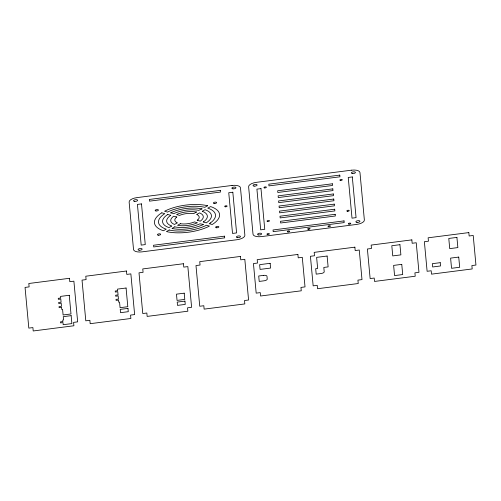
<?xml version="1.0" encoding="UTF-8"?>
<svg xmlns="http://www.w3.org/2000/svg" width="501" height="501" viewBox="0 0 501 501"><rect width="100%" height="100%" fill="white"/><g stroke="black" fill="none" stroke-linecap="round" stroke-linejoin="round"><path stroke-width="0.75" d="M176.797 216.996L176.195 217.472A12.312 5.104 -7.7 0 0 176.671 222.557L177.341 222.876L174.473 224.442A16.414 6.807 -7.7 0 1 173.709 216.188L176.797 216.996M197.814 219.858L197.212 220.334L200.306 221.141A16.414 6.807 -7.7 0 0 199.542 212.881L196.668 214.453L197.344 214.766A12.312 5.104 -7.7 0 1 197.814 219.858M161.81 212.825L160.414 213.708A32.828 13.615 -7.7 0 0 161.942 230.222L163.47 230.729L166.238 229.164L165.073 228.782A28.726 11.911 -7.7 0 1 163.739 214.328L164.798 213.658L161.81 212.825M167.791 214.491L167.058 214.948A24.618 10.208 -7.7 0 0 168.211 227.335L169 227.598L171.768 226.032L171.342 225.888A20.516 8.511 -7.7 0 1 170.384 215.568L170.778 215.317L167.791 214.491M203.625 221.761L203.237 222.006L206.224 222.839L206.951 222.381A24.618 10.208 -7.7 0 0 205.805 209.994L205.009 209.731L202.241 211.297L202.673 211.441A20.516 8.511 -7.7 0 1 203.625 221.761M210.276 223.001L209.211 223.671L212.205 224.504L213.601 223.621A32.828 13.615 -7.7 0 0 212.073 207.101L210.545 206.594L207.777 208.159L208.942 208.548A28.726 11.911 -7.7 0 1 210.276 223.001M196.486 212.029L193.68 213.62L192.703 213.476A12.312 5.104 -7.7 0 0 180.492 215.035L179.565 215.424L176.596 214.547A16.414 6.807 -7.7 0 1 196.417 212.017L196.486 212.029M202.022 208.898L198.772 210.351A20.516 8.511 -7.7 0 0 173.997 213.52L170.553 212.919L171.392 212.493A24.618 10.208 -7.7 0 1 201.126 208.692L202.022 208.898M207.558 205.767L204.79 207.333L203.475 207.032A28.726 11.911 -7.7 0 0 168.793 211.466L167.566 212.092L164.578 211.259L166.188 210.433A32.828 13.615 -7.7 0 1 205.83 205.366L207.558 205.767M169.225 229.997L166.457 231.562L168.186 231.957A32.828 13.615 -7.7 0 0 207.821 226.89L209.437 226.07L206.45 225.237L205.222 225.863A28.726 11.911 -7.7 0 1 170.534 230.297L169.225 229.997M174.755 226.865L171.993 228.431L172.889 228.638A24.618 10.208 -7.7 0 0 202.617 224.836L203.456 224.404L200.018 223.809A20.516 8.511 -7.7 0 1 175.244 226.972L174.755 226.865M180.329 223.703L177.592 225.312A16.414 6.807 -7.7 0 0 197.413 222.776L194.451 221.899L193.518 222.287A12.312 5.104 -7.7 0 1 181.312 223.847L180.329 223.703M232.032 185.458L136.961 197.613A8.204 3.401 -7.7 0 0 129.133 202.041L133.529 249.523A8.204 3.401 -7.7 0 0 141.983 251.871L237.054 239.716A8.204 3.401 -7.7 0 0 244.876 235.282L240.48 187.806A8.204 3.401 -7.7 0 0 232.032 185.458M351.514 170.183L256.449 182.333A8.204 3.401 -7.7 0 0 248.621 186.767L253.018 234.243A8.204 3.401 -7.7 0 0 261.472 236.597L356.543 224.442A8.204 3.401 -7.7 0 0 364.365 220.008L359.968 172.532A8.204 3.401 -7.7 0 0 351.514 170.183M220.296 190.386L149.323 199.461L149.48 201.158L220.453 192.083L220.296 190.386M339.784 175.112L268.805 184.186L268.968 185.884L339.941 176.809L339.784 175.112M141.495 203.894L137.424 204.414L141.194 245.108L145.265 244.588L141.495 203.894M232.821 192.221L228.75 192.741L232.52 233.435L236.591 232.915L232.821 192.221M260.983 188.62L256.913 189.14L260.683 229.834L264.753 229.314L260.983 188.62M352.309 176.941L348.239 177.46L352.009 218.16L356.073 217.641L352.309 176.941M332.351 183.786L277.654 190.775L277.811 192.472L332.507 185.476L332.351 183.786M332.821 188.871L278.124 195.86L278.28 197.557L332.977 190.568L332.821 188.871M333.297 193.956L278.594 200.951L278.756 202.648L333.453 195.653L333.297 193.956M333.766 199.041L279.07 206.036L279.226 207.733L333.923 200.738L333.766 199.041M334.236 204.132L279.539 211.121L279.696 212.819L334.392 205.83L334.236 204.132M334.706 209.218L280.009 216.213L280.165 217.904L334.862 210.915L334.706 209.218M335.175 214.303L280.479 221.298L280.635 222.995L335.332 216L335.175 214.303M224.536 236.171L153.556 245.246L153.719 246.937L224.692 237.869L224.536 236.171M344.024 220.897L273.045 229.965L273.202 231.662L344.181 222.588L344.024 220.897M69.501 278.293L28.807 283.497L29.121 286.885L25.05 287.411L28.82 328.105L32.891 327.585L33.204 330.973L73.897 325.769L73.584 322.381L77.655 321.861L73.885 281.167L69.814 281.687L69.501 278.293M126.477 271.01L85.784 276.214L86.097 279.602L82.026 280.122L85.796 320.822L89.867 320.302L90.18 323.69L130.874 318.486L130.561 315.098L134.631 314.578L130.861 273.878L126.791 274.404L126.477 271.01M183.454 263.726L142.76 268.931L143.073 272.319L139.002 272.838L142.772 313.538L146.843 313.019L147.156 316.407L187.85 311.202L187.537 307.814L191.607 307.295L187.837 266.595L183.773 267.114L183.454 263.726M240.43 256.443L199.736 261.647L200.049 265.035L195.979 265.555L199.749 306.249L203.819 305.729L204.132 309.123L244.826 303.919L244.513 300.531L248.584 300.011L244.814 259.311L240.749 259.831L240.43 256.443M297.901 254.445L257.201 259.65L257.514 263.044L253.443 263.564L256.186 293.135L260.251 292.615L260.57 296.003L301.264 290.805L300.951 287.411L305.021 286.891L302.285 257.32L298.214 257.84L297.901 254.445M354.877 247.162L314.177 252.366L314.49 255.76L310.42 256.28L313.163 285.852L317.227 285.332L317.546 288.72L358.24 283.522L357.927 280.128L361.998 279.608L359.261 250.037L355.19 250.556L354.877 247.162M411.853 239.879L371.153 245.083L371.466 248.477L367.396 248.997L370.139 278.569L374.209 278.049L374.523 281.437L415.216 276.233L414.903 272.845L418.974 272.325L416.237 242.753L412.166 243.273L411.853 239.879M468.83 232.596L428.13 237.8L428.443 241.188L424.372 241.714L427.115 271.285L431.186 270.765L431.499 274.153L472.192 268.949L471.879 265.561L475.95 265.042L473.213 235.47L469.143 235.99L468.83 232.596M399.942 244.695L391.807 245.74L392.746 255.911L400.888 254.871L399.942 244.695M456.918 237.411L448.783 238.451L449.723 248.628L457.864 247.588L456.918 237.411M270.139 263.313L259.643 264.66L260.082 269.406L270.584 268.066L270.139 263.313M327.115 256.03L316.619 257.376L317.647 268.461L315.693 268.711L316.194 274.141L321.078 273.515A3.282 1.359 -7.7 0 0 324.21 271.742L323.809 267.434L328.124 266.883L327.115 256.03M69.263 295.277L60.552 296.392L60.702 298.001L58.26 298.314L58.354 299.329L60.796 299.016L61.091 302.172L58.648 302.485L58.742 303.5L61.185 303.186L61.479 306.343L59.037 306.656L59.131 307.67L61.573 307.357L61.767 309.48L62.581 309.374L63.101 314.972L70.992 313.964L69.263 295.277M126.077 288.012L117.528 289.108L117.679 290.718L115.236 291.031L115.33 292.045L117.773 291.732L118.067 294.889L115.625 295.202L115.718 296.216L118.161 295.903L118.455 299.059L116.013 299.373L116.107 300.387L118.549 300.074L118.743 302.197L119.557 302.09L120.077 307.689L127.805 306.7L126.077 288.012M263.601 275.375L258.716 275.995L259.217 281.424L264.102 280.798A3.282 1.359 -7.7 0 0 267.233 279.026L266.983 276.314A3.282 1.359 -7.7 0 0 263.601 275.375M401.764 264.365L393.623 265.405L394.569 275.581L402.71 274.542L401.764 264.365M458.741 257.082L450.599 258.121L451.545 268.298L459.686 267.258L458.741 257.082M184.205 293.173L176.471 294.162L177.053 300.406L184.781 299.416L184.205 293.173M440.235 262.674L432.338 263.683L432.645 266.97L440.542 265.962L440.235 262.674M71.148 315.655L63.258 316.67L63.558 319.957L62.744 320.058L62.888 321.567L60.446 321.88L60.54 322.901L62.982 322.588L63.176 324.704L71.887 323.596L71.148 315.655M127.962 308.397L120.234 309.38L120.534 312.674L128.269 311.685L127.962 308.397M184.938 301.107L177.21 302.097L177.511 305.391L185.245 304.401L184.938 301.107M267.691 221.492A1.234 0.514 -7.7 0 0 269.482 220.816A1.234 0.514 -7.7 0 0 267.609 220.609A1.234 0.514 -7.7 0 0 267.691 221.492M340.486 180.441A1.234 0.514 -7.7 0 0 342.277 179.771A1.234 0.514 -7.7 0 0 340.404 179.565A1.234 0.514 -7.7 0 0 340.486 180.441M264.584 187.919A1.234 0.514 -7.7 0 0 266.375 187.242A1.234 0.514 -7.7 0 0 264.503 187.036A1.234 0.514 -7.7 0 0 264.584 187.919M347.456 211.29A1.234 0.514 -7.7 0 0 349.247 210.62A1.234 0.514 -7.7 0 0 347.375 210.414A1.234 0.514 -7.7 0 0 347.456 211.29M308.278 229.339A1.234 0.514 -7.7 0 0 310.069 228.669A1.234 0.514 -7.7 0 0 308.196 228.462A1.234 0.514 -7.7 0 0 308.278 229.339M287.931 231.944A1.234 0.514 -7.7 0 0 289.722 231.268A1.234 0.514 -7.7 0 0 287.85 231.061A1.234 0.514 -7.7 0 0 287.931 231.944M267.584 234.543A1.234 0.514 -7.7 0 0 269.375 233.867A1.234 0.514 -7.7 0 0 267.503 233.66A1.234 0.514 -7.7 0 0 267.584 234.543M352.447 173.553A2.054 0.852 -7.7 0 0 355.428 172.425A2.054 0.852 -7.7 0 0 352.309 172.081A2.054 0.852 -7.7 0 0 352.447 173.553M328.631 226.74A1.234 0.514 -7.7 0 0 330.422 226.064A1.234 0.514 -7.7 0 0 328.55 225.857A1.234 0.514 -7.7 0 0 328.631 226.74M348.978 224.141A1.234 0.514 -7.7 0 0 350.769 223.465A1.234 0.514 -7.7 0 0 348.896 223.258A1.234 0.514 -7.7 0 0 348.978 224.141M254.12 186.121A2.054 0.852 -7.7 0 0 257.107 184.994A2.054 0.852 -7.7 0 0 253.988 184.65A2.054 0.852 -7.7 0 0 254.12 186.121M356.969 222.388A2.054 0.852 -7.7 0 0 359.95 221.26A2.054 0.852 -7.7 0 0 356.831 220.916A2.054 0.852 -7.7 0 0 356.969 222.388M258.641 234.956A2.054 0.852 -7.7 0 0 261.628 233.829A2.054 0.852 -7.7 0 0 258.51 233.485A2.054 0.852 -7.7 0 0 258.641 234.956M214.221 203.512A1.641 0.683 -7.7 0 0 216.614 202.611A1.641 0.683 -7.7 0 0 214.115 202.335A1.641 0.683 -7.7 0 0 214.221 203.512M232.959 188.827A2.054 0.852 -7.7 0 0 235.946 187.7A2.054 0.852 -7.7 0 0 232.821 187.355A2.054 0.852 -7.7 0 0 232.959 188.827M156.024 210.952A1.641 0.683 -7.7 0 0 158.416 210.051A1.641 0.683 -7.7 0 0 155.917 209.775A1.641 0.683 -7.7 0 0 156.024 210.952M216.47 227.761A1.641 0.683 -7.7 0 0 218.856 226.859A1.641 0.683 -7.7 0 0 216.357 226.584A1.641 0.683 -7.7 0 0 216.47 227.761M158.272 235.201A1.641 0.683 -7.7 0 0 160.658 234.299A1.641 0.683 -7.7 0 0 158.159 234.023A1.641 0.683 -7.7 0 0 158.272 235.201M134.631 201.396A2.054 0.852 -7.7 0 0 137.618 200.268A2.054 0.852 -7.7 0 0 134.5 199.924A2.054 0.852 -7.7 0 0 134.631 201.396M237.48 237.662A2.054 0.852 -7.7 0 0 240.467 236.535A2.054 0.852 -7.7 0 0 237.342 236.19A2.054 0.852 -7.7 0 0 237.48 237.662M139.153 250.231A2.054 0.852 -7.7 0 0 142.14 249.103A2.054 0.852 -7.7 0 0 139.021 248.759A2.054 0.852 -7.7 0 0 139.153 250.231M225.318 206.8A1.234 0.514 -7.7 0 0 227.11 206.124A1.234 0.514 -7.7 0 0 225.237 205.917A1.234 0.514 -7.7 0 0 225.318 206.8"/></g></svg>
